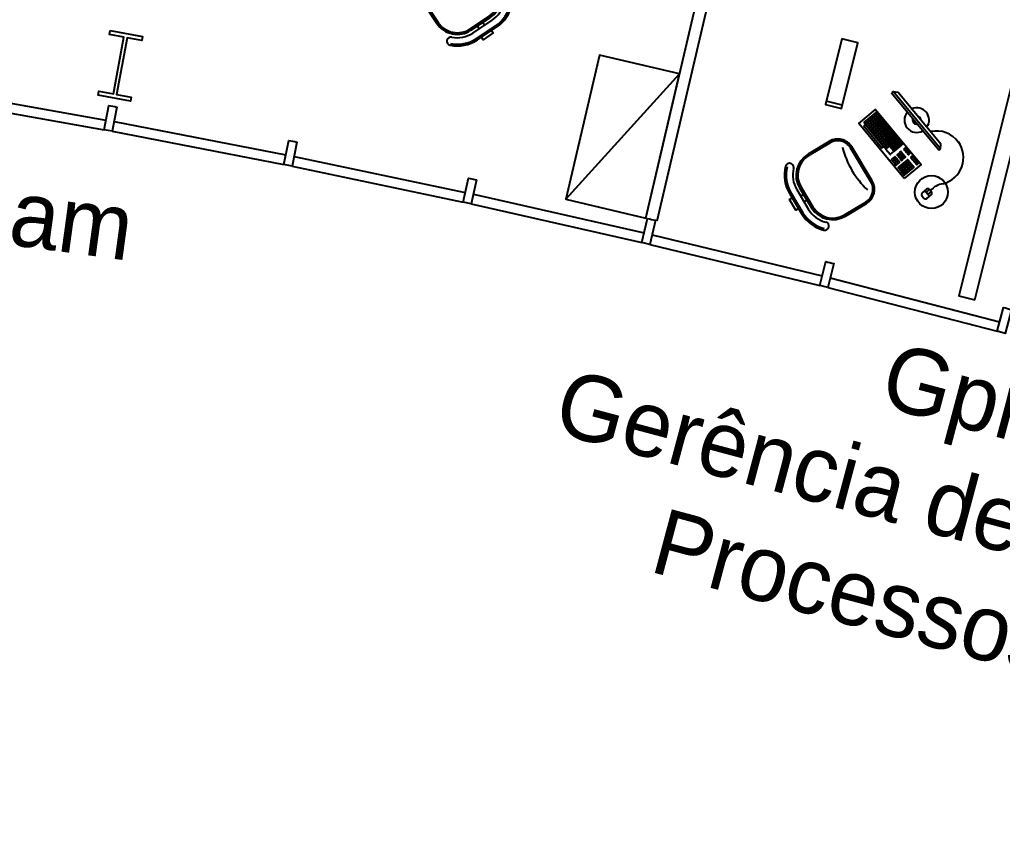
# Model space of a CAD drawing. Extents: x -1.7 to 87, y -33.6 to 19.
# Drawn here: x 27.86 to 33.83, y -5.66 to -0.75 of the extents above; entities that cross this region are included whole.
import ezdxf

# ---------------------------------------------------------------- set-up
doc = ezdxf.new("R2010")
doc.units = 0
for name, color, linetype in [('AR-DIV', 2, 'Continuous'), ('AR-ESQ', 2, 'Continuous'), ('AR-EST', 4, 'Continuous'), ('AR-MOB', 2, 'Continuous'), ('AR-TXT', 2, 'Continuous')]:
    doc.layers.add(name, color=color, linetype=linetype)
doc.styles.add('1-125', font='stylu.ttf', dxfattribs={"height": 0.2})

# ---------------------------------------------------------------- blocks, each defined once
blk = doc.blocks.new('CADEIRA-S')
at = {"color": 2}
for p, q in [((0.0718, 0.2686), (-0.0682, 0.2686)), ((0.0718, 0.2186), (-0.0682, 0.2186)), ((0.0718, 0.1986), (-0.0682, 0.1986)), ((-0.2182, 0.0486), (-0.2182, -0.1014)), ((0.2218, -0.1014), (0.2218, 0.0486)), ((-0.1182, -0.2014), (0.1218, -0.2014))]:
    blk.add_line(p, q, dxfattribs=at)
at = {"color": 1}
for p, q in [((0.0718, 0.2586), (-0.0682, 0.2586)), ((0.0718, 0.1886), (-0.0682, 0.1886)), ((-0.0148, 0.1986), (-0.0149, 0.2186)), ((0.0252, 0.1986), (0.0251, 0.2186)), ((-0.2082, 0.0486), (-0.2082, -0.1014)), ((0.2118, -0.1014), (0.2118, 0.0486)), ((-0.1182, -0.1914), (0.1218, -0.1914))]:
    blk.add_line(p, q, dxfattribs=at)
at = {"color": 2}
blk.add_lwpolyline([(-0.032, 0.2686), (-0.032, 0.2867), (0.0426, 0.2867), (0.0426, 0.2686)], dxfattribs=at)
for centre, radius, start, end in [((-0.0682, 0.0486), 0.22, 90, 135), ((0.0718, 0.0486), 0.22, 45, 90), ((-0.2061, 0.1864), 0.025, 135, 315), ((-0.0682, 0.0486), 0.15, 90, 180), ((-0.0682, 0.0486), 0.17, 90, 135), ((0.0718, 0.0486), 0.17, 45, 90), ((0.0718, 0.0486), 0.15, 0, 90), ((0.2097, 0.1864), 0.025, 225, 45), ((-0.1182, -0.1014), 0.1, 180, 270), ((0.1218, -0.1014), 0.1, 270, 0)]:
    blk.add_arc(centre, radius, start, end, dxfattribs=at)
at = {"color": 1}
for centre, radius, start, end in [((-0.0682, 0.0486), 0.21, 90, 135), ((0.0718, 0.0486), 0.21, 45, 90), ((-0.0682, 0.0486), 0.14, 90, 180), ((0.0718, 0.0486), 0.14, 0, 90), ((-0.1182, -0.1014), 0.09, 180, 270), ((0.1218, -0.1014), 0.09, 270, 0), ((-0.0052, -0.6823), 0.5534, 73.69112, 105.24909)]:
    blk.add_arc(centre, radius, start, end, dxfattribs=at)
blk = doc.blocks.new('CPU')
at = {"color": 1}
blk.add_line((1.1721, 1.0512), (1.1721, 0.9512), dxfattribs=at)
blk.add_lwpolyline([(0.7821, 0.9512), (1.1921, 0.9512), (1.1921, 1.0512), (0.7821, 1.0512)], close=True, dxfattribs=at)
blk = doc.blocks.new('estacao de trabalho 290 x 150')
at = {"color": 252}
for p, q in [((-0.691, 0.7737), (-0.5904, 0.9098)), ((-0.681, 0.7663), (-0.5804, 0.9024)), ((-0.5808, 0.9046), (-0.5882, 0.9101)), ((-0.5718, 0.898), (-0.5753, 0.9006)), ((-0.6921, 0.7463), (-0.7165, 0.7132)), ((-0.6934, 0.6962), (-0.669, 0.7293)), ((-0.6832, 0.7659), (-0.6907, 0.7714)), ((-0.6693, 0.7315), (-0.6898, 0.7467)), ((-0.6743, 0.7593), (-0.6777, 0.7619)), ((-0.7501, 0.6937), (-0.7475, 0.6972)), ((-0.7401, 0.6863), (-0.7375, 0.6898)), ((-0.7162, 0.711), (-0.6957, 0.6958)), ((-0.7044, 0.5873), (-0.7381, 0.5416)), ((-0.7378, 0.5394), (-0.7311, 0.5345)), ((-0.7289, 0.5348), (-0.6952, 0.5804)), ((-0.6955, 0.5827), (-0.7022, 0.5876))]:
    blk.add_line(p, q, dxfattribs=at)
at = {"color": 2}
for p, q in [((-0.3423, 0.788), (-0.3379, 0.7583)), ((-0.3379, 0.7583), (-0.5801, 0.4305)), ((-0.8789, 0.4551), (-0.905, 0.4198)), ((-0.8758, 0.4167), (-0.8962, 0.4318)), ((-0.8666, 0.4291), (-0.887, 0.4442)), ((-0.887, 0.4442), (-0.8666, 0.4291)), ((-0.6097, 0.426), (-0.5801, 0.4305))]:
    blk.add_line(p, q, dxfattribs=at)
for points in [[(-0.8381, 0.5953), (-0.5809, 0.9435), (-0.4743, 0.8647), (-0.7315, 0.5165)], [(-1.45, 0), (1.45, 0), (1.45, 0.1), (-1.45, 0.1)]]:
    blk.add_lwpolyline(points, close=True, dxfattribs=at)
at = {"color": 252}
for points in [[(-0.5683, 0.8954), (-0.5753, 0.9006, 0.414214), (-0.5779, 0.9002), (-0.5831, 0.8932, 0.414214), (-0.5827, 0.8906), (-0.5757, 0.8854, 0.414214), (-0.5731, 0.8858), (-0.5679, 0.8928, 0.414214)], [(-0.5588, 0.9083), (-0.5658, 0.9134, 0.414214), (-0.5684, 0.913), (-0.5736, 0.9061, 0.414214), (-0.5732, 0.9034), (-0.5662, 0.8983, 0.414214), (-0.5636, 0.8987), (-0.5584, 0.9057, 0.414214)], [(-0.546, 0.8988), (-0.5529, 0.9039, 0.414214), (-0.5556, 0.9035), (-0.5607, 0.8966, 0.414214), (-0.5603, 0.8939), (-0.5533, 0.8888, 0.414214), (-0.5507, 0.8892), (-0.5456, 0.8962, 0.414214)], [(-0.6159, 0.8311), (-0.6228, 0.8362, 0.414214), (-0.6255, 0.8358), (-0.6306, 0.8289, 0.414214), (-0.6302, 0.8262), (-0.6233, 0.8211, 0.414214), (-0.6206, 0.8215), (-0.6155, 0.8284, 0.414214)], [(-0.6064, 0.844), (-0.6133, 0.8491, 0.414214), (-0.616, 0.8487), (-0.6211, 0.8417, 0.414214), (-0.6207, 0.8391), (-0.6137, 0.834, 0.414214), (-0.6111, 0.8344), (-0.606, 0.8413, 0.414214)], [(-0.5969, 0.8568), (-0.6038, 0.862, 0.414214), (-0.6065, 0.8616), (-0.6116, 0.8546, 0.414214), (-0.6112, 0.852), (-0.6042, 0.8468, 0.414214), (-0.6016, 0.8472), (-0.5965, 0.8542, 0.414214)], [(-0.5935, 0.8345), (-0.6004, 0.8396, 0.414214), (-0.6031, 0.8392), (-0.6082, 0.8322, 0.414214), (-0.6078, 0.8296), (-0.6009, 0.8245, 0.414214), (-0.5982, 0.8249), (-0.5931, 0.8318, 0.414214)], [(-0.5873, 0.8697), (-0.5943, 0.8748, 0.414214), (-0.5969, 0.8744), (-0.6021, 0.8675, 0.414214), (-0.6017, 0.8648), (-0.5947, 0.8597, 0.414214), (-0.5921, 0.8601), (-0.5869, 0.8671, 0.414214)], [(-0.584, 0.8473), (-0.5909, 0.8525, 0.414214), (-0.5936, 0.8521), (-0.5987, 0.8451, 0.414214), (-0.5983, 0.8425), (-0.5914, 0.8373, 0.414214), (-0.5887, 0.8377), (-0.5836, 0.8447, 0.414214)], [(-0.5778, 0.8826), (-0.5848, 0.8877, 0.414214), (-0.5874, 0.8873), (-0.5926, 0.8804, 0.414214), (-0.5922, 0.8777), (-0.5852, 0.8726, 0.414214), (-0.5826, 0.873), (-0.5774, 0.8799, 0.414214)], [(-0.5745, 0.8602), (-0.5814, 0.8653, 0.414214), (-0.5841, 0.8649), (-0.5892, 0.858, 0.414214), (-0.5888, 0.8553), (-0.5819, 0.8502, 0.414214), (-0.5792, 0.8506), (-0.5741, 0.8575, 0.414214)], [(-0.5711, 0.8378), (-0.5781, 0.843, 0.414214), (-0.5807, 0.8426), (-0.5859, 0.8356, 0.414214), (-0.5855, 0.833), (-0.5785, 0.8278, 0.414214), (-0.5759, 0.8282), (-0.5707, 0.8352, 0.414214)], [(-0.565, 0.8731), (-0.5719, 0.8782, 0.414214), (-0.5746, 0.8778), (-0.5797, 0.8708, 0.414214), (-0.5793, 0.8682), (-0.5724, 0.8631, 0.414214), (-0.5697, 0.8635), (-0.5646, 0.8704, 0.414214)], [(-0.5616, 0.8507), (-0.5686, 0.8558, 0.414214), (-0.5712, 0.8554), (-0.5763, 0.8485, 0.414214), (-0.5759, 0.8458), (-0.569, 0.8407, 0.414214), (-0.5663, 0.8411), (-0.5612, 0.848, 0.414214)], [(-0.5555, 0.8859), (-0.5624, 0.8911, 0.414214), (-0.5651, 0.8907), (-0.5702, 0.8837, 0.414214), (-0.5698, 0.8811), (-0.5629, 0.8759, 0.414214), (-0.5602, 0.8763), (-0.5551, 0.8833, 0.414214)], [(-0.5521, 0.8636), (-0.5591, 0.8687, 0.414214), (-0.5617, 0.8683), (-0.5668, 0.8613, 0.414214), (-0.5664, 0.8587), (-0.5595, 0.8536, 0.414214), (-0.5568, 0.8539), (-0.5517, 0.8609, 0.414214)], [(-0.5487, 0.8412), (-0.5557, 0.8463, 0.414214), (-0.5583, 0.8459), (-0.5635, 0.839, 0.414214), (-0.5631, 0.8363), (-0.5561, 0.8312, 0.414214), (-0.5535, 0.8316), (-0.5483, 0.8385, 0.414214)], [(-0.5426, 0.8764), (-0.5495, 0.8816, 0.414214), (-0.5522, 0.8812), (-0.5573, 0.8742, 0.414214), (-0.5569, 0.8716), (-0.55, 0.8664, 0.414214), (-0.5473, 0.8668), (-0.5422, 0.8738, 0.414214)], [(-0.5392, 0.854), (-0.5462, 0.8592, 0.414214), (-0.5488, 0.8588), (-0.554, 0.8518, 0.414214), (-0.5536, 0.8492), (-0.5466, 0.844, 0.414214), (-0.544, 0.8444), (-0.5388, 0.8514, 0.414214)], [(-0.5359, 0.8317), (-0.5428, 0.8368, 0.414214), (-0.5455, 0.8364), (-0.5506, 0.8295, 0.414214), (-0.5502, 0.8268), (-0.5433, 0.8217, 0.414214), (-0.5406, 0.8221), (-0.5355, 0.829, 0.414214)], [(-0.5331, 0.8893), (-0.54, 0.8944, 0.414214), (-0.5427, 0.894), (-0.5478, 0.8871, 0.414214), (-0.5474, 0.8844), (-0.5405, 0.8793, 0.414214), (-0.5378, 0.8797), (-0.5327, 0.8866, 0.414214)], [(-0.5297, 0.8669), (-0.5367, 0.8721, 0.414214), (-0.5393, 0.8717), (-0.5445, 0.8647, 0.414214), (-0.5441, 0.8621), (-0.5371, 0.8569, 0.414214), (-0.5345, 0.8573), (-0.5293, 0.8643, 0.414214)], [(-0.5264, 0.8445), (-0.5333, 0.8497, 0.414214), (-0.536, 0.8493), (-0.5411, 0.8423, 0.414214), (-0.5407, 0.8397), (-0.5338, 0.8345, 0.414214), (-0.5311, 0.8349), (-0.526, 0.8419, 0.414214)], [(-0.5202, 0.8798), (-0.5272, 0.8849, 0.414214), (-0.5298, 0.8845), (-0.535, 0.8776, 0.414214), (-0.5346, 0.8749), (-0.5276, 0.8698, 0.414214), (-0.525, 0.8702), (-0.5198, 0.8771, 0.414214)], [(-0.5169, 0.8574), (-0.5238, 0.8625, 0.414214), (-0.5265, 0.8621), (-0.5316, 0.8552, 0.414214), (-0.5312, 0.8525), (-0.5242, 0.8474, 0.414214), (-0.5216, 0.8478), (-0.5165, 0.8548, 0.414214)], [(-0.5105, 0.8338), (-0.5175, 0.8389, 0.414214), (-0.5201, 0.8385), (-0.5253, 0.8315, 0.414214), (-0.5249, 0.8289), (-0.5179, 0.8238, 0.414214), (-0.5153, 0.8242), (-0.5101, 0.8311, 0.414214)], [(-0.5073, 0.8703), (-0.5143, 0.8754, 0.414214), (-0.5169, 0.875), (-0.5221, 0.8681, 0.414214), (-0.5217, 0.8654), (-0.5147, 0.8603, 0.414214), (-0.5121, 0.8607), (-0.507, 0.8676, 0.414214)], [(-0.501, 0.8466), (-0.508, 0.8518, 0.414214), (-0.5106, 0.8514), (-0.5158, 0.8444, 0.414214), (-0.5154, 0.8418), (-0.5084, 0.8366, 0.414214), (-0.5058, 0.837), (-0.5006, 0.844, 0.414214)], [(-0.4915, 0.8595), (-0.4985, 0.8646, 0.414214), (-0.5011, 0.8642), (-0.5063, 0.8573, 0.414214), (-0.5059, 0.8546), (-0.4989, 0.8495, 0.414214), (-0.4963, 0.8499), (-0.4911, 0.8569, 0.414214)], [(-0.6539, 0.7796), (-0.6608, 0.7848, 0.414214), (-0.6635, 0.7844), (-0.6686, 0.7774, 0.414214), (-0.6682, 0.7748), (-0.6613, 0.7696, 0.414214), (-0.6586, 0.77), (-0.6535, 0.777, 0.414214)], [(-0.6444, 0.7925), (-0.6513, 0.7976, 0.414214), (-0.654, 0.7972), (-0.6591, 0.7903, 0.414214), (-0.6587, 0.7876), (-0.6518, 0.7825, 0.414214), (-0.6491, 0.7829), (-0.644, 0.7898, 0.414214)], [(-0.6349, 0.8054), (-0.6418, 0.8105, 0.414214), (-0.6445, 0.8101), (-0.6496, 0.8031, 0.414214), (-0.6492, 0.8005), (-0.6423, 0.7954, 0.414214), (-0.6396, 0.7958), (-0.6345, 0.8027, 0.414214)], [(-0.6315, 0.783), (-0.6385, 0.7881, 0.414214), (-0.6411, 0.7877), (-0.6463, 0.7808, 0.414214), (-0.6459, 0.7781), (-0.6389, 0.773, 0.414214), (-0.6363, 0.7734), (-0.6311, 0.7803, 0.414214)], [(-0.6254, 0.8182), (-0.6323, 0.8234, 0.414214), (-0.635, 0.823), (-0.6401, 0.816, 0.414214), (-0.6397, 0.8134), (-0.6328, 0.8082, 0.414214), (-0.6301, 0.8086), (-0.625, 0.8156, 0.414214)], [(-0.622, 0.7958), (-0.629, 0.801, 0.414214), (-0.6316, 0.8006), (-0.6368, 0.7936, 0.414214), (-0.6364, 0.791), (-0.6294, 0.7858, 0.414214), (-0.6268, 0.7862), (-0.6216, 0.7932, 0.414214)], [(-0.6187, 0.7735), (-0.6256, 0.7786, 0.414214), (-0.6283, 0.7782), (-0.6334, 0.7713, 0.414214), (-0.633, 0.7686), (-0.626, 0.7635, 0.414214), (-0.6234, 0.7639), (-0.6183, 0.7708, 0.414214)], [(-0.6125, 0.8087), (-0.6195, 0.8139, 0.414214), (-0.6221, 0.8135), (-0.6272, 0.8065, 0.414214), (-0.6268, 0.8039), (-0.6199, 0.7987, 0.414214), (-0.6172, 0.7991), (-0.6121, 0.8061, 0.414214)], [(-0.6091, 0.7863), (-0.6161, 0.7915, 0.414214), (-0.6187, 0.7911), (-0.6239, 0.7841, 0.414214), (-0.6235, 0.7815), (-0.6165, 0.7763, 0.414214), (-0.6139, 0.7767), (-0.6087, 0.7837, 0.414214)], [(-0.603, 0.8216), (-0.61, 0.8267, 0.414214), (-0.6126, 0.8263), (-0.6177, 0.8194, 0.414214), (-0.6173, 0.8167), (-0.6104, 0.8116, 0.414214), (-0.6077, 0.812), (-0.6026, 0.8189, 0.414214)], [(-0.5996, 0.7992), (-0.6066, 0.8043, 0.414214), (-0.6092, 0.8039), (-0.6144, 0.797, 0.414214), (-0.614, 0.7943), (-0.607, 0.7892, 0.414214), (-0.6044, 0.7896), (-0.5992, 0.7966, 0.414214)], [(-0.5963, 0.7768), (-0.6032, 0.782, 0.414214), (-0.6059, 0.7816), (-0.611, 0.7746, 0.414214), (-0.6106, 0.772), (-0.6037, 0.7668, 0.414214), (-0.601, 0.7672), (-0.5959, 0.7742, 0.414214)], [(-0.5901, 0.8121), (-0.5971, 0.8172, 0.414214), (-0.5997, 0.8168), (-0.6049, 0.8099, 0.414214), (-0.6045, 0.8072), (-0.5975, 0.8021, 0.414214), (-0.5949, 0.8025), (-0.5897, 0.8094, 0.414214)], [(-0.5868, 0.7897), (-0.5937, 0.7948, 0.414214), (-0.5964, 0.7944), (-0.6015, 0.7875, 0.414214), (-0.6011, 0.7848), (-0.5942, 0.7797, 0.414214), (-0.5915, 0.7801), (-0.5864, 0.7871, 0.414214)], [(-0.5806, 0.8249), (-0.5876, 0.8301, 0.414214), (-0.5902, 0.8297), (-0.5954, 0.8227, 0.414214), (-0.595, 0.8201), (-0.588, 0.8149, 0.414214), (-0.5854, 0.8153), (-0.5802, 0.8223, 0.414214)], [(-0.5773, 0.8026), (-0.5842, 0.8077, 0.414214), (-0.5869, 0.8073), (-0.592, 0.8004, 0.414214), (-0.5916, 0.7977), (-0.5846, 0.7926, 0.414214), (-0.582, 0.793), (-0.5769, 0.7999, 0.414214)], [(-0.5739, 0.7802), (-0.5809, 0.7853, 0.414214), (-0.5835, 0.7849), (-0.5886, 0.778, 0.414214), (-0.5882, 0.7753), (-0.5813, 0.7702, 0.414214), (-0.5786, 0.7706), (-0.5735, 0.7775, 0.414214)], [(-0.5678, 0.8154), (-0.5747, 0.8206, 0.414214), (-0.5774, 0.8202), (-0.5825, 0.8132, 0.414214), (-0.5821, 0.8106), (-0.5751, 0.8054, 0.414214), (-0.5725, 0.8058), (-0.5674, 0.8128, 0.414214)], [(-0.5644, 0.7931), (-0.5713, 0.7982, 0.414214), (-0.574, 0.7978), (-0.5791, 0.7908, 0.414214), (-0.5787, 0.7882), (-0.5718, 0.7831, 0.414214), (-0.5691, 0.7835), (-0.564, 0.7904, 0.414214)], [(-0.5582, 0.8283), (-0.5652, 0.8334, 0.414214), (-0.5678, 0.833), (-0.573, 0.8261, 0.414214), (-0.5726, 0.8234), (-0.5656, 0.8183, 0.414214), (-0.563, 0.8187), (-0.5578, 0.8257, 0.414214)], [(-0.5549, 0.8059), (-0.5618, 0.8111, 0.414214), (-0.5645, 0.8107), (-0.5696, 0.8037, 0.414214), (-0.5692, 0.8011), (-0.5623, 0.7959, 0.414214), (-0.5596, 0.7963), (-0.5545, 0.8033, 0.414214)], [(-0.5486, 0.7823), (-0.5555, 0.7874, 0.414214), (-0.5582, 0.787), (-0.5633, 0.7801, 0.414214), (-0.5629, 0.7774), (-0.556, 0.7723, 0.414214), (-0.5533, 0.7727), (-0.5482, 0.7796, 0.414214)], [(-0.5454, 0.8188), (-0.5523, 0.8239, 0.414214), (-0.555, 0.8235), (-0.5601, 0.8166, 0.414214), (-0.5597, 0.8139), (-0.5528, 0.8088, 0.414214), (-0.5501, 0.8092), (-0.545, 0.8162, 0.414214)], [(-0.5391, 0.7952), (-0.546, 0.8003, 0.414214), (-0.5487, 0.7999), (-0.5538, 0.7929, 0.414214), (-0.5534, 0.7903), (-0.5464, 0.7852, 0.414214), (-0.5438, 0.7856), (-0.5387, 0.7925, 0.414214)], [(-0.5295, 0.808), (-0.5365, 0.8132, 0.414214), (-0.5391, 0.8128), (-0.5443, 0.8058, 0.414214), (-0.5439, 0.8032), (-0.5369, 0.798, 0.414214), (-0.5343, 0.7984), (-0.5292, 0.8054, 0.414214)], [(-0.52, 0.8209), (-0.527, 0.826, 0.414214), (-0.5296, 0.8256), (-0.5348, 0.8187, 0.414214), (-0.5344, 0.816), (-0.5274, 0.8109, 0.414214), (-0.5248, 0.8113), (-0.5196, 0.8182, 0.414214)], [(-0.6729, 0.7539), (-0.6799, 0.759, 0.414214), (-0.6825, 0.7586), (-0.6877, 0.7517, 0.414214), (-0.6873, 0.749), (-0.6803, 0.7439, 0.414214), (-0.6777, 0.7443), (-0.6725, 0.7512, 0.414214)], [(-0.6634, 0.7667), (-0.6704, 0.7719, 0.414214), (-0.673, 0.7715), (-0.6781, 0.7645, 0.414214), (-0.6777, 0.7619), (-0.6708, 0.7567, 0.414214), (-0.6681, 0.7571), (-0.663, 0.7641, 0.414214)], [(-0.66, 0.7444), (-0.667, 0.7495, 0.414214), (-0.6696, 0.7491), (-0.6748, 0.7422, 0.414214), (-0.6744, 0.7395), (-0.6674, 0.7344, 0.414214), (-0.6648, 0.7348), (-0.6596, 0.7417, 0.414214)], [(-0.6567, 0.722), (-0.6636, 0.7271, 0.414214), (-0.6663, 0.7267), (-0.6714, 0.7198, 0.414214), (-0.671, 0.7171), (-0.6641, 0.712, 0.414214), (-0.6614, 0.7124), (-0.6563, 0.7193, 0.414214)], [(-0.6505, 0.7572), (-0.6575, 0.7624, 0.414214), (-0.6601, 0.762), (-0.6653, 0.755, 0.414214), (-0.6649, 0.7524), (-0.6579, 0.7472, 0.414214), (-0.6553, 0.7476), (-0.6501, 0.7546, 0.414214)], [(-0.6472, 0.7349), (-0.6541, 0.74, 0.414214), (-0.6568, 0.7396), (-0.6619, 0.7326, 0.414214), (-0.6615, 0.73), (-0.6546, 0.7249, 0.414214), (-0.6519, 0.7253), (-0.6468, 0.7322, 0.414214)], [(-0.6438, 0.7125), (-0.6508, 0.7176, 0.414214), (-0.6534, 0.7172), (-0.6586, 0.7103, 0.414214), (-0.6582, 0.7076), (-0.6512, 0.7025, 0.414214), (-0.6486, 0.7029), (-0.6434, 0.7098, 0.414214)], [(-0.641, 0.7701), (-0.648, 0.7752, 0.414214), (-0.6506, 0.7748), (-0.6558, 0.7679, 0.414214), (-0.6554, 0.7652), (-0.6484, 0.7601, 0.414214), (-0.6458, 0.7605), (-0.6406, 0.7675, 0.414214)], [(-0.6377, 0.7477), (-0.6446, 0.7529, 0.414214), (-0.6473, 0.7525), (-0.6524, 0.7455, 0.414214), (-0.652, 0.7429), (-0.6451, 0.7377, 0.414214), (-0.6424, 0.7381), (-0.6373, 0.7451, 0.414214)], [(-0.6343, 0.7254), (-0.6413, 0.7305, 0.414214), (-0.6439, 0.7301), (-0.649, 0.7231, 0.414214), (-0.6486, 0.7205), (-0.6417, 0.7154, 0.414214), (-0.639, 0.7158), (-0.6339, 0.7227, 0.414214)], [(-0.6282, 0.7606), (-0.6351, 0.7657, 0.414214), (-0.6378, 0.7653), (-0.6429, 0.7584, 0.414214), (-0.6425, 0.7557), (-0.6355, 0.7506, 0.414214), (-0.6329, 0.751), (-0.6278, 0.758, 0.414214)], [(-0.6248, 0.7382), (-0.6317, 0.7434, 0.414214), (-0.6344, 0.743), (-0.6395, 0.736, 0.414214), (-0.6391, 0.7334), (-0.6322, 0.7282, 0.414214), (-0.6295, 0.7286), (-0.6244, 0.7356, 0.414214)], [(-0.6214, 0.7158), (-0.6284, 0.721, 0.414214), (-0.631, 0.7206), (-0.6362, 0.7136, 0.414214), (-0.6358, 0.711), (-0.6288, 0.7058, 0.414214), (-0.6262, 0.7062), (-0.621, 0.7132, 0.414214)], [(-0.6153, 0.7511), (-0.6222, 0.7562, 0.414214), (-0.6249, 0.7558), (-0.63, 0.7489, 0.414214), (-0.6296, 0.7462), (-0.6227, 0.7411, 0.414214), (-0.62, 0.7415), (-0.6149, 0.7484, 0.414214)], [(-0.6119, 0.7287), (-0.6189, 0.7339, 0.414214), (-0.6215, 0.7335), (-0.6267, 0.7265, 0.414214), (-0.6263, 0.7239), (-0.6193, 0.7187, 0.414214), (-0.6167, 0.7191), (-0.6115, 0.7261, 0.414214)], [(-0.6058, 0.764), (-0.6127, 0.7691, 0.414214), (-0.6154, 0.7687), (-0.6205, 0.7617, 0.414214), (-0.6201, 0.7591), (-0.6132, 0.754, 0.414214), (-0.6105, 0.7544), (-0.6054, 0.7613, 0.414214)], [(-0.6024, 0.7416), (-0.6094, 0.7467, 0.414214), (-0.612, 0.7463), (-0.6172, 0.7394, 0.414214), (-0.6168, 0.7367), (-0.6098, 0.7316, 0.414214), (-0.6072, 0.732), (-0.602, 0.7389, 0.414214)], [(-0.5961, 0.7179), (-0.6031, 0.7231, 0.414214), (-0.6057, 0.7227), (-0.6108, 0.7157, 0.414214), (-0.6104, 0.7131), (-0.6035, 0.7079, 0.414214), (-0.6008, 0.7083), (-0.5957, 0.7153, 0.414214)], [(-0.5929, 0.7545), (-0.5999, 0.7596, 0.414214), (-0.6025, 0.7592), (-0.6077, 0.7522, 0.414214), (-0.6073, 0.7496), (-0.6003, 0.7445, 0.414214), (-0.5977, 0.7449), (-0.5925, 0.7518, 0.414214)], [(-0.5866, 0.7308), (-0.5935, 0.7359, 0.414214), (-0.5962, 0.7356), (-0.6013, 0.7286, 0.414214), (-0.6009, 0.7259), (-0.594, 0.7208, 0.414214), (-0.5913, 0.7212), (-0.5862, 0.7282, 0.414214)], [(-0.5834, 0.7673), (-0.5904, 0.7725, 0.414214), (-0.593, 0.7721), (-0.5981, 0.7651, 0.414214), (-0.5977, 0.7625), (-0.5908, 0.7573, 0.414214), (-0.5881, 0.7577), (-0.583, 0.7647, 0.414214)], [(-0.5771, 0.7437), (-0.584, 0.7488, 0.414214), (-0.5867, 0.7484), (-0.5918, 0.7415, 0.414214), (-0.5914, 0.7388), (-0.5845, 0.7337, 0.414214), (-0.5818, 0.7341), (-0.5767, 0.741, 0.414214)], [(-0.5676, 0.7566), (-0.5745, 0.7617, 0.414214), (-0.5772, 0.7613), (-0.5823, 0.7543, 0.414214), (-0.5819, 0.7517), (-0.575, 0.7465, 0.414214), (-0.5723, 0.7469), (-0.5672, 0.7539, 0.414214)], [(-0.5581, 0.7694), (-0.565, 0.7746, 0.414214), (-0.5677, 0.7742), (-0.5728, 0.7672, 0.414214), (-0.5724, 0.7646), (-0.5655, 0.7594, 0.414214), (-0.5628, 0.7598), (-0.5577, 0.7668, 0.414214)], [(-0.7569, 0.6667), (-0.7639, 0.6718, 0.414214), (-0.7665, 0.6714), (-0.7716, 0.6645, 0.414214), (-0.7713, 0.6618), (-0.7643, 0.6567, 0.414214), (-0.7617, 0.6571), (-0.7565, 0.664, 0.414214)], [(-0.7474, 0.6796), (-0.7544, 0.6847, 0.414214), (-0.757, 0.6843), (-0.7621, 0.6773, 0.414214), (-0.7617, 0.6747), (-0.7548, 0.6696, 0.414214), (-0.7521, 0.67), (-0.747, 0.6769, 0.414214)], [(-0.744, 0.6572), (-0.751, 0.6623, 0.414214), (-0.7536, 0.6619), (-0.7588, 0.655, 0.414214), (-0.7584, 0.6523), (-0.7514, 0.6472, 0.414214), (-0.7488, 0.6476), (-0.7436, 0.6545, 0.414214)], [(-0.7379, 0.6924), (-0.7448, 0.6976, 0.414214), (-0.7475, 0.6972), (-0.7526, 0.6902, 0.414214), (-0.7522, 0.6876), (-0.7453, 0.6824, 0.414214), (-0.7426, 0.6828), (-0.7375, 0.6898, 0.414214)], [(-0.7345, 0.6701), (-0.7415, 0.6752, 0.414214), (-0.7441, 0.6748), (-0.7493, 0.6678, 0.414214), (-0.7489, 0.6652), (-0.7419, 0.6601, 0.414214), (-0.7393, 0.6605), (-0.7341, 0.6674, 0.414214)], [(-0.725, 0.6829), (-0.732, 0.6881, 0.414214), (-0.7346, 0.6877), (-0.7398, 0.6807, 0.414214), (-0.7394, 0.6781), (-0.7324, 0.6729, 0.414214), (-0.7298, 0.6733), (-0.7246, 0.6803, 0.414214)], [(-0.7116, 0.6535), (-0.7186, 0.6586, 0.414214), (-0.7212, 0.6582), (-0.7264, 0.6513, 0.414214), (-0.726, 0.6486), (-0.719, 0.6435, 0.414214), (-0.7164, 0.6439), (-0.7112, 0.6508, 0.414214)], [(-0.7021, 0.6664), (-0.7091, 0.6715, 0.414214), (-0.7117, 0.6711), (-0.7169, 0.6641, 0.414214), (-0.7165, 0.6615), (-0.7095, 0.6564, 0.414214), (-0.7069, 0.6568), (-0.7017, 0.6637, 0.414214)], [(-0.6857, 0.6548), (-0.6927, 0.6599, 0.414214), (-0.6953, 0.6595), (-0.7004, 0.6525, 0.414214), (-0.7, 0.6499), (-0.6931, 0.6448, 0.414214), (-0.6904, 0.6451), (-0.6853, 0.6521, 0.414214)], [(-0.6757, 0.6963), (-0.6826, 0.7014, 0.414214), (-0.6853, 0.701), (-0.6904, 0.694, 0.414214), (-0.69, 0.6914), (-0.6831, 0.6863, 0.414214), (-0.6804, 0.6867), (-0.6753, 0.6936, 0.414214)], [(-0.6662, 0.7091), (-0.6731, 0.7143, 0.414214), (-0.6758, 0.7139), (-0.6809, 0.7069, 0.414214), (-0.6805, 0.7043), (-0.6736, 0.6991, 0.414214), (-0.6709, 0.6995), (-0.6658, 0.7065, 0.414214)], [(-0.6628, 0.6867), (-0.6698, 0.6919, 0.414214), (-0.6724, 0.6915), (-0.6776, 0.6845, 0.414214), (-0.6772, 0.6819), (-0.6702, 0.6767, 0.414214), (-0.6676, 0.6771), (-0.6624, 0.6841, 0.414214)], [(-0.6533, 0.6996), (-0.6603, 0.7048, 0.414214), (-0.6629, 0.7044), (-0.6681, 0.6974, 0.414214), (-0.6677, 0.6948), (-0.6607, 0.6896, 0.414214), (-0.6581, 0.69), (-0.6529, 0.697, 0.414214)], [(-0.65, 0.6772), (-0.6569, 0.6824, 0.414214), (-0.6596, 0.682), (-0.6647, 0.675, 0.414214), (-0.6643, 0.6724), (-0.6573, 0.6672, 0.414214), (-0.6547, 0.6676), (-0.6496, 0.6746, 0.414214)], [(-0.6405, 0.6901), (-0.6474, 0.6952, 0.414214), (-0.65, 0.6948), (-0.6552, 0.6879, 0.414214), (-0.6548, 0.6852), (-0.6478, 0.6801, 0.414214), (-0.6452, 0.6805), (-0.6401, 0.6875, 0.414214)], [(-0.6341, 0.6665), (-0.6411, 0.6716, 0.414214), (-0.6437, 0.6712), (-0.6489, 0.6643, 0.414214), (-0.6485, 0.6616), (-0.6415, 0.6565, 0.414214), (-0.6389, 0.6569), (-0.6337, 0.6638, 0.414214)], [(-0.6309, 0.703), (-0.6379, 0.7081, 0.414214), (-0.6405, 0.7077), (-0.6457, 0.7008, 0.414214), (-0.6453, 0.6981), (-0.6383, 0.693, 0.414214), (-0.6357, 0.6934), (-0.6305, 0.7003, 0.414214)], [(-0.6246, 0.6793), (-0.6316, 0.6845, 0.414214), (-0.6342, 0.6841), (-0.6394, 0.6771, 0.414214), (-0.639, 0.6745), (-0.632, 0.6693, 0.414214), (-0.6294, 0.6697), (-0.6242, 0.6767, 0.414214)], [(-0.6151, 0.6922), (-0.6221, 0.6973, 0.414214), (-0.6247, 0.6969), (-0.6299, 0.69, 0.414214), (-0.6295, 0.6873), (-0.6225, 0.6822, 0.414214), (-0.6199, 0.6826), (-0.6147, 0.6896, 0.414214)], [(-0.6056, 0.7051), (-0.6126, 0.7102, 0.414214), (-0.6152, 0.7098), (-0.6203, 0.7029, 0.414214), (-0.6199, 0.7002), (-0.613, 0.6951, 0.414214), (-0.6103, 0.6955), (-0.6052, 0.7024, 0.414214)], [(-0.8038, 0.6032), (-0.8107, 0.6084, 0.414214), (-0.8134, 0.608), (-0.8185, 0.601, 0.414214), (-0.8181, 0.5984), (-0.8111, 0.5932, 0.414214), (-0.8085, 0.5936), (-0.8034, 0.6006, 0.414214)], [(-0.7942, 0.6161), (-0.8012, 0.6212, 0.414214), (-0.8038, 0.6208), (-0.809, 0.6139, 0.414214), (-0.8086, 0.6112), (-0.8016, 0.6061, 0.414214), (-0.799, 0.6065), (-0.7938, 0.6135, 0.414214)], [(-0.7909, 0.5937), (-0.7978, 0.5989, 0.414214), (-0.8005, 0.5985), (-0.8056, 0.5915, 0.414214), (-0.8052, 0.5889), (-0.7983, 0.5837, 0.414214), (-0.7956, 0.5841), (-0.7905, 0.5911, 0.414214)], [(-0.7847, 0.629), (-0.7917, 0.6341, 0.414214), (-0.7943, 0.6337), (-0.7995, 0.6268, 0.414214), (-0.7991, 0.6241), (-0.7921, 0.619, 0.414214), (-0.7895, 0.6194), (-0.7843, 0.6263, 0.414214)], [(-0.7814, 0.6066), (-0.7883, 0.6117, 0.414214), (-0.791, 0.6113), (-0.7961, 0.6044, 0.414214), (-0.7957, 0.6017), (-0.7888, 0.5966, 0.414214), (-0.7861, 0.597), (-0.781, 0.604, 0.414214)], [(-0.7752, 0.6418), (-0.7822, 0.647, 0.414214), (-0.7848, 0.6466), (-0.79, 0.6396, 0.414214), (-0.7896, 0.637), (-0.7826, 0.6318, 0.414214), (-0.78, 0.6322), (-0.7748, 0.6392, 0.414214)], [(-0.7719, 0.6195), (-0.7788, 0.6246, 0.414214), (-0.7815, 0.6242), (-0.7866, 0.6173, 0.414214), (-0.7862, 0.6146), (-0.7793, 0.6095, 0.414214), (-0.7766, 0.6099), (-0.7715, 0.6168, 0.414214)], [(-0.7685, 0.5971), (-0.7755, 0.6022, 0.414214), (-0.7781, 0.6018), (-0.7832, 0.5949, 0.414214), (-0.7828, 0.5922), (-0.7759, 0.5871, 0.414214), (-0.7732, 0.5875), (-0.7681, 0.5944, 0.414214)], [(-0.7624, 0.6323), (-0.7693, 0.6375, 0.414214), (-0.772, 0.6371), (-0.7771, 0.6301, 0.414214), (-0.7767, 0.6275), (-0.7698, 0.6223, 0.414214), (-0.7671, 0.6227), (-0.762, 0.6297, 0.414214)], [(-0.759, 0.61), (-0.766, 0.6151, 0.414214), (-0.7686, 0.6147), (-0.7737, 0.6077, 0.414214), (-0.7733, 0.6051), (-0.7664, 0.6, 0.414214), (-0.7637, 0.6004), (-0.7586, 0.6073, 0.414214)], [(-0.7495, 0.6228), (-0.7564, 0.628, 0.414214), (-0.7591, 0.6276), (-0.7642, 0.6206, 0.414214), (-0.7638, 0.618), (-0.7569, 0.6128, 0.414214), (-0.7542, 0.6132), (-0.7491, 0.6202, 0.414214)], [(-0.7461, 0.6005), (-0.7531, 0.6056, 0.414214), (-0.7557, 0.6052), (-0.7609, 0.5982, 0.414214), (-0.7605, 0.5956), (-0.7535, 0.5905, 0.414214), (-0.7509, 0.5909), (-0.7457, 0.5978, 0.414214)], [(-0.7366, 0.6133), (-0.7436, 0.6185, 0.414214), (-0.7462, 0.6181), (-0.7514, 0.6111, 0.414214), (-0.751, 0.6085), (-0.744, 0.6033, 0.414214), (-0.7414, 0.6037), (-0.7362, 0.6107, 0.414214)], [(-0.7238, 0.6038), (-0.7307, 0.609, 0.414214), (-0.7334, 0.6086), (-0.7385, 0.6016, 0.414214), (-0.7381, 0.599), (-0.7311, 0.5938, 0.414214), (-0.7285, 0.5942), (-0.7234, 0.6012, 0.414214)], [(-0.7211, 0.6406), (-0.7281, 0.6458, 0.414214), (-0.7307, 0.6454), (-0.7359, 0.6384, 0.414214), (-0.7355, 0.6358), (-0.7285, 0.6306, 0.414214), (-0.7259, 0.631), (-0.7207, 0.638, 0.414214)], [(-0.7047, 0.629), (-0.7117, 0.6342, 0.414214), (-0.7143, 0.6338), (-0.7195, 0.6268, 0.414214), (-0.7191, 0.6242), (-0.7121, 0.619, 0.414214), (-0.7095, 0.6194), (-0.7043, 0.6264, 0.414214)], [(-0.6952, 0.6419), (-0.7022, 0.647, 0.414214), (-0.7048, 0.6466), (-0.7099, 0.6397, 0.414214), (-0.7095, 0.637), (-0.7026, 0.6319, 0.414214), (-0.6999, 0.6323), (-0.6948, 0.6392, 0.414214)], [(-0.6766, 0.6086), (-0.6835, 0.6137, 0.414214), (-0.6862, 0.6133), (-0.6913, 0.6064, 0.414214), (-0.6909, 0.6037), (-0.6839, 0.5986, 0.414214), (-0.6813, 0.599), (-0.6762, 0.6059, 0.414214)], [(-0.667, 0.6215), (-0.674, 0.6266, 0.414214), (-0.6766, 0.6262), (-0.6818, 0.6192, 0.414214), (-0.6814, 0.6166), (-0.6744, 0.6115, 0.414214), (-0.6718, 0.6119), (-0.6666, 0.6188, 0.414214)], [(-0.6575, 0.6343), (-0.6645, 0.6395, 0.414214), (-0.6671, 0.6391), (-0.6723, 0.6321, 0.414214), (-0.6719, 0.6295), (-0.6649, 0.6243, 0.414214), (-0.6623, 0.6247), (-0.6571, 0.6317, 0.414214)], [(-0.778, 0.5842), (-0.785, 0.5894, 0.414214), (-0.7876, 0.589), (-0.7928, 0.582, 0.414214), (-0.7924, 0.5794), (-0.7854, 0.5742, 0.414214), (-0.7828, 0.5746), (-0.7776, 0.5816, 0.414214)], [(-0.7651, 0.5747), (-0.7721, 0.5799, 0.414214), (-0.7747, 0.5795), (-0.7799, 0.5725, 0.414214), (-0.7795, 0.5699), (-0.7725, 0.5647, 0.414214), (-0.7699, 0.5651), (-0.7647, 0.5721, 0.414214)], [(-0.7556, 0.5876), (-0.7626, 0.5927, 0.414214), (-0.7652, 0.5923), (-0.7704, 0.5854, 0.414214), (-0.77, 0.5827), (-0.763, 0.5776, 0.414214), (-0.7604, 0.578), (-0.7552, 0.5849, 0.414214)], [(-0.7523, 0.5652), (-0.7592, 0.5703, 0.414214), (-0.7619, 0.5699), (-0.767, 0.563, 0.414214), (-0.7666, 0.5603), (-0.7597, 0.5552, 0.414214), (-0.757, 0.5556), (-0.7519, 0.5626, 0.414214)], [(-0.7428, 0.5781), (-0.7497, 0.5832, 0.414214), (-0.7524, 0.5828), (-0.7575, 0.5759, 0.414214), (-0.7571, 0.5732), (-0.7502, 0.5681, 0.414214), (-0.7475, 0.5685), (-0.7424, 0.5754, 0.414214)], [(-0.7333, 0.5909), (-0.7402, 0.5961, 0.414214), (-0.7429, 0.5957), (-0.748, 0.5887, 0.414214), (-0.7476, 0.5861), (-0.7407, 0.5809, 0.414214), (-0.738, 0.5813), (-0.7329, 0.5883, 0.414214)]]:
    blk.add_lwpolyline(points, format="xyb", close=True, dxfattribs=at)
at = {"color": 1}
blk.add_lwpolyline([(-0.3524, 0.7954), (-0.6198, 0.4335), (-0.6097, 0.426), (-0.3423, 0.788)], close=True, dxfattribs=at)
at = {"color": 2}
blk.add_lwpolyline([(-0.925, 0.4502, 0.414214), (-0.9224, 0.4327), (-0.8947, 0.4122, 0.414214), (-0.8772, 0.4148), (-0.8659, 0.43, 0.414214), (-0.8686, 0.4475), (-0.8963, 0.468, 0.414214), (-0.9138, 0.4654)], format="xyb", close=True, dxfattribs=at)
at = {"color": 1}
blk.add_circle((-0.8788, 0.4144), 0.1, dxfattribs=at)
at = {"color": 252}
for centre, start, end in [((-0.5891, 0.9088), 53.54396, 143.54396), ((-0.5817, 0.9033), 323.54396, 53.54396), ((-0.6908, 0.7454), 53.54396, 143.54396), ((-0.6897, 0.7727), 143.54396, 233.54396), ((-0.6823, 0.7672), 233.54396, 323.54396), ((-0.6703, 0.7302), 323.54396, 53.54396), ((-0.7153, 0.7123), 143.54396, 233.54396), ((-0.6947, 0.6971), 233.54396, 323.54396), ((-0.7368, 0.5407), 143.54396, 233.54396), ((-0.7031, 0.5863), 53.54396, 143.54396), ((-0.6965, 0.5814), 323.54396, 53.54396), ((-0.7302, 0.5358), 233.54396, 323.54396)]:
    blk.add_arc(centre, 0.0016, start, end, dxfattribs=at)
at = {"color": 1}
for radius, start, end in [(0.075, 63.13803, 223.94989), (0.075, 249.9739, 37.11402), (0.025, 83.54396, 203.54396), (0.025, 291.5959, 355.49202)]:
    blk.add_arc((-0.476, 0.607), radius, start, end, dxfattribs=at)
at = {"color": 2}
for centre, radius, start, end in [((-0.6697, 0.4348), 0.1637, 320.12637, 26.40446), ((-0.9266, 0.3121), 0.1233, 21.91407, 63.49842), ((-0.6679, 0.436), 0.164, 208.37131, 319.65899)]:
    blk.add_arc(centre, radius, start, end, dxfattribs=at)
at = {"extrusion": (0, 0, -1), "xscale": -1, "zscale": -1, "rotation": 314.9999999999914}
blk.add_blockref('CADEIRA-S', (0.9586, 1.0061), dxfattribs=at)
at = {"rotation": 180.0250248330859}
blk.add_blockref('CPU', (0.6734, 2.1201), dxfattribs=at)
blk = doc.blocks.new('armario base 90x50')
at = {"color": 1}
for points in [[(0.25, 0), (-0.25, -0.9), (0.25, -0.9)], [(0.25, 0), (-0.25, 0), (-0.25, -0.9)]]:
    blk.add_lwpolyline(points, close=True, dxfattribs=at)
at = {"color": 2}
blk.add_lwpolyline([(-0.25, -0.9), (0.25, -0.9), (0.25, 0), (-0.25, 0)], close=True, dxfattribs=at)

msp = doc.modelspace()

# ---------------------------------------------------------------- linework, layer by layer
at = {"layer": 'AR-DIV'}
for p, q in [((31.6628, -1.9562), (33.2042, 4.6257)), ((31.7309, -1.9721), (33.2724, 4.6098))]:
    msp.add_line(p, q, dxfattribs=at)
at = {"layer": 'AR-ESQ'}
for points in [[(27.3388, -1.1745), (28.3843, -1.3608)], [(28.4343, -1.3701), (29.4768, -1.5725)], [(29.5267, -1.5826), (30.566, -1.8009)], [(30.6158, -1.8117), (31.6516, -2.046)], [(31.7011, -2.0576), (32.7332, -2.3077)], [(32.7826, -2.32), (33.8107, -2.5859)]]:
    msp.add_lwpolyline(points, dxfattribs=at)
at = {"layer": 'AR-ESQ', "color": 1}
for points in [[(27.3283, -1.2336), (28.3737, -1.4199)], [(28.4229, -1.429), (29.4654, -1.6314)], [(29.5144, -1.6413), (30.5537, -1.8596)], [(30.6025, -1.8703), (31.6383, -2.1045)], [(31.687, -2.1159), (32.7191, -2.366)], [(32.7676, -2.3781), (33.7957, -2.644)]]:
    msp.add_lwpolyline(points, dxfattribs=at)
at = {"layer": 'AR-ESQ'}
for points in [[(28.4229, -1.429), (28.3737, -1.4199), (28.4012, -1.2724, -0.000172), (28.4503, -1.2816)], [(29.5144, -1.6413), (29.4654, -1.6314), (29.4951, -1.4844, -0.000172), (29.5441, -1.4943)], [(31.687, -2.1159), (31.6383, -2.1045), (31.6725, -1.9584, -0.000172), (31.7212, -1.9698)], [(32.7676, -2.3781), (32.7191, -2.366), (32.7555, -2.2205, -0.000172), (32.804, -2.2326)], [(33.8827, -2.512), (33.844, -2.6569), (33.7957, -2.644), (33.8344, -2.4991, -0.000172)]]:
    msp.add_lwpolyline(points, format="xyb", close=True, dxfattribs=at)
msp.add_lwpolyline([(30.6345, -1.7237), (30.6025, -1.8703), (30.5537, -1.8596), (30.5856, -1.7131)], close=True, dxfattribs=at)
at = {"layer": 'AR-EST'}
msp.add_lwpolyline([(28.4098, -0.8164), (28.6064, -0.853), (28.6018, -0.8775), (28.5134, -0.8611), (28.4493, -1.2052), (28.5378, -1.2216), (28.5332, -1.2462), (28.3366, -1.2096), (28.3412, -1.185), (28.4297, -1.2015), (28.4937, -0.8574), (28.4052, -0.8409), (28.4098, -0.8164)], dxfattribs=at)

# ---------------------------------------------------------------- block references
at = {"layer": 'AR-MOB'}
for name, p, rotation in [('estacao de trabalho 290 x 150', (29.8118, 0.5664), 168.5262149857532), ('estacao de trabalho 290 x 150', (34.012, -1.0465), 75.97027981089312), ('armario base 90x50', (31.6246, -1.0229), 346.8191216501312)]:
    msp.add_blockref(name, p, dxfattribs=dict(at, rotation=rotation))

# ---------------------------------------------------------------- texts
at = {"layer": 'AR-TXT', "color": 2, "insert": (26.7703, -1.8355), "char_height": 0.4, "attachment_point": 5, "rotation": 352.208, "style": '1-125'}
msp.add_mtext('Gdip/Adgedam', dxfattribs=at)
at = {"layer": 'AR-TXT', "color": 2, "insert": (34.842, -4.0521), "char_height": 0.4, "width": 8.612532, "attachment_point": 5, "rotation": 345.05494, "style": '1-125'}
msp.add_mtext('Gprod/Adgedam \\PGerência de Patrimônio Pessoal Processos e Documentos', dxfattribs=at)

doc.saveas('drawing.dxf')
